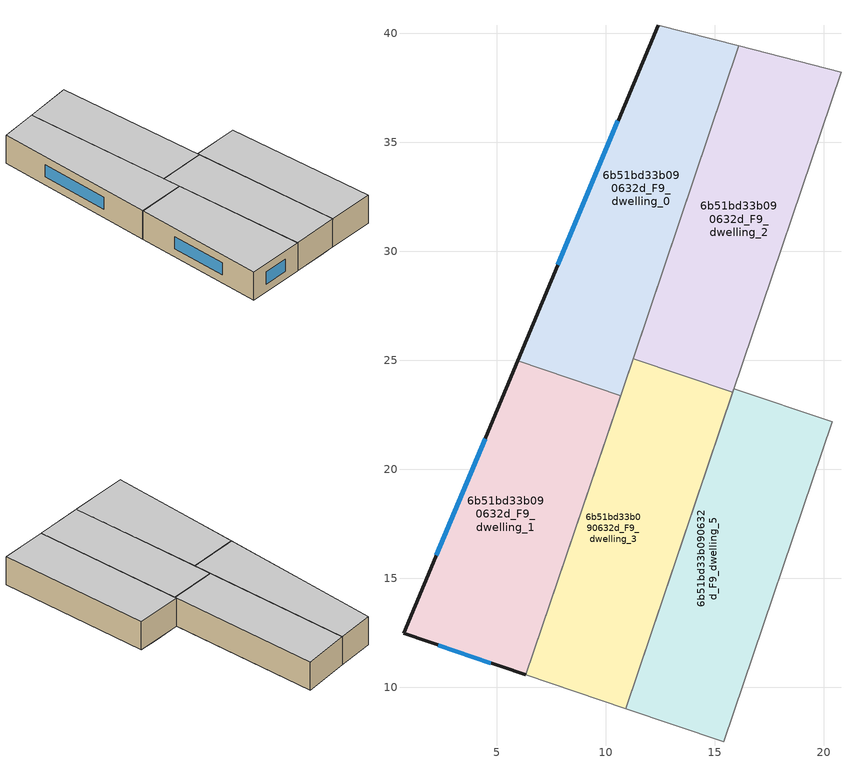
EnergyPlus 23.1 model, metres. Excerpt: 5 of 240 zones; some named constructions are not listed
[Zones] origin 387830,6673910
6b51bd33b090632d_F9_dwelling_0
 floor to 6b51bd33b090632d_F8_dwelling_6 (EU_floor_Construction): 16.12,39.41 11.37,25.4 6.79,26.95 12.41,40.37 z27
 floor to 6b51bd33b090632d_F8_dwelling_0 (EU_floor_Construction): 10.37,25.74 9.69,23.72 5.97,24.98 6.79,26.95 z27
 floor to 6b51bd33b090632d_F8_dwelling_1 (EU_floor_Construction): 11.37,25.39 10.69,23.38 9.69,23.72 10.37,25.74 z27
 wall outside (EU_wall_Construction): 12.41,40.37 5.97,24.98 z27:30
 wall adiabatic (EU_wall_Construction): 10.69,23.38 16.12,39.41 12.41,40.37 z27:30
 wall to 6b51bd33b090632d_F9_dwelling_1 (EU_wall_Construction): 5.97,24.98 10.69,23.38 z27:30
 window (EU_Window_Construction): 10.57,35.97 7.81,29.38 z27.86:29.14
 ceiling to 6b51bd33b090632d_F10_dwelling_0 (EU_floor_Construction): 10.69,23.38 16.12,39.41 12.41,40.37 5.97,24.98 z30
6b51bd33b090632d_F9_dwelling_1
 floor to 6b51bd33b090632d_F8_dwelling_0 (EU_floor_Construction): 9.69,23.72 5.35,10.91 0.73,12.47 5.97,24.98 z27
 floor adiabatic (EU_floor_Construction): 10.69,23.38 6.35,10.57 5.35,10.91 9.69,23.72 z27
 wall outside (EU_wall_Construction): 5.97,24.98 0.73,12.47 6.35,10.57 z27:30
 wall adiabatic (EU_wall_Construction): 6.35,10.57 10.69,23.38 z27:30
 window (EU_Window_Construction): 4.47,21.4 2.23,16.04 / 2.34,11.92 4.75,11.11 z27.86:29.14
 ceiling to 6b51bd33b090632d_F10_dwelling_1 (EU_floor_Construction): 6.35,10.57 10.69,23.38 5.97,24.98 0.73,12.47 z30
6b51bd33b090632d_F9_dwelling_2
 floor to 6b51bd33b090632d_F8_dwelling_6 (EU_floor_Construction): 16.4,39.34 11.65,25.3 11.37,25.4 16.12,39.41 z27
 floor to 6b51bd33b090632d_F8_dwelling_8 (EU_floor_Construction): 20.8,38.21 15.94,23.85 15.93,23.85 20.79,38.21 z27
 floor adiabatic (EU_floor_Construction): 20.79,38.21 15.93,23.85 15.94,23.85 15.83,23.53 11.27,25.07 11.37,25.4 11.65,25.3 16.4,39.34 16.12,39.41 20.8,38.21 z27
 wall adiabatic (EU_wall_Construction): 15.83,23.53 20.8,38.21 16.12,39.41 11.27,25.07 z27:30
 wall to 6b51bd33b090632d_F9_dwelling_3 (EU_wall_Construction): 11.27,25.07 15.83,23.53 z27:30
 ceiling to 6b51bd33b090632d_F10_dwelling_2 (EU_floor_Construction): 15.83,23.53 20.8,38.21 16.12,39.41 11.27,25.07 z30
6b51bd33b090632d_F9_dwelling_3
 floor to 6b51bd33b090632d_F8_dwelling_1 (EU_floor_Construction): 14.35,24.03 9.44,9.52 6.35,10.57 11.27,25.07 z27
 floor adiabatic (EU_floor_Construction): 15.83,23.53 10.92,9.02 9.44,9.52 14.35,24.03 z27
 wall adiabatic (EU_wall_Construction): 11.27,25.07 6.35,10.57 10.92,9.02 15.83,23.53 z27:30
 ceiling to 6b51bd33b090632d_F10_dwelling_3 (EU_floor_Construction): 10.92,9.02 15.83,23.53 11.27,25.07 6.35,10.57 z30
6b51bd33b090632d_F9_dwelling_5
 floor to 6b51bd33b090632d_F8_dwelling_2 (EU_floor_Construction): 18.51,22.81 13.54,8.13 10.92,9.02 15.89,23.7 z27
 floor to 6b51bd33b090632d_F8_dwelling_3 (EU_floor_Construction): 20.4,22.17 15.43,7.49 13.54,8.13 18.51,22.81 z27
 wall adiabatic (EU_wall_Construction): 15.89,23.7 10.92,9.02 15.43,7.49 20.4,22.17 z27:30
 wall to 6b51bd33b090632d_F9_dwelling_4 (EU_wall_Construction): 20.4,22.17 15.89,23.7 z27:30
 ceiling to 6b51bd33b090632d_F10_dwelling_5 (EU_floor_Construction): 15.43,7.49 20.4,22.17 15.89,23.7 10.92,9.02 z30
[SCHEDULE:FILE] Column Number=1; Rows to Skip at Top=0; Number of Hours of Data=8760; Column Separator=Comma; Interpolate to Timestep=No; Minutes per Item=60; Adjust Schedule for Daylight Savings=Yes
Name | File
EU_Step8_GainSchedule_6b51bd33b090632d_F7_dwelling_3_f000 | ../../schedules/6b51bd33b090632d/6b51bd33b090632d_F7_dwelling_3_f000_gain.csv
EU_Step8_GainSchedule_6b51bd33b090632d_F7_dwelling_4_f000 | ../../schedules/6b51bd33b090632d/6b51bd33b090632d_F7_dwelling_4_f000_gain.csv
EU_Step8_GainSchedule_6b51bd33b090632d_F7_dwelling_5_f000 | ../../schedules/6b51bd33b090632d/6b51bd33b090632d_F7_dwelling_5_f000_gain.csv
EU_Step8_GainSchedule_6b51bd33b090632d_F7_dwelling_6_f000 | ../../schedules/6b51bd33b090632d/6b51bd33b090632d_F7_dwelling_6_f000_gain.csv
EU_Step8_GainSchedule_6b51bd33b090632d_F7_dwelling_7_f000 | ../../schedules/6b51bd33b090632d/6b51bd33b090632d_F7_dwelling_7_f000_gain.csv
EU_Step8_GainSchedule_6b51bd33b090632d_F7_dwelling_8_f000 | ../../schedules/6b51bd33b090632d/6b51bd33b090632d_F7_dwelling_8_f000_gain.csv
EU_Step8_GainSchedule_6b51bd33b090632d_F7_dwelling_9_f000 | ../../schedules/6b51bd33b090632d/6b51bd33b090632d_F7_dwelling_9_f000_gain.csv
EU_Step8_GainSchedule_6b51bd33b090632d_F7_dwelling_10_f000 | ../../schedules/6b51bd33b090632d/6b51bd33b090632d_F7_dwelling_10_f000_gain.csv
EU_Step8_GainSchedule_6b51bd33b090632d_F7_dwelling_11_f000 | ../../schedules/6b51bd33b090632d/6b51bd33b090632d_F7_dwelling_11_f000_gain.csv
EU_Step8_GainSchedule_6b51bd33b090632d_F8_dwelling_0_f000 | ../../schedules/6b51bd33b090632d/6b51bd33b090632d_F8_dwelling_0_f000_gain.csv
EU_Step8_GainSchedule_6b51bd33b090632d_F8_dwelling_1_f000 | ../../schedules/6b51bd33b090632d/6b51bd33b090632d_F8_dwelling_1_f000_gain.csv
EU_Step8_GainSchedule_6b51bd33b090632d_F8_dwelling_2_f000 | ../../schedules/6b51bd33b090632d/6b51bd33b090632d_F8_dwelling_2_f000_gain.csv
EU_Step8_GainSchedule_6b51bd33b090632d_F8_dwelling_3_f000 | ../../schedules/6b51bd33b090632d/6b51bd33b090632d_F8_dwelling_3_f000_gain.csv
EU_Step8_GainSchedule_6b51bd33b090632d_F8_dwelling_4_f000 | ../../schedules/6b51bd33b090632d/6b51bd33b090632d_F8_dwelling_4_f000_gain.csv
EU_Step8_GainSchedule_6b51bd33b090632d_F8_dwelling_5_f000 | ../../schedules/6b51bd33b090632d/6b51bd33b090632d_F8_dwelling_5_f000_gain.csv
EU_Step8_GainSchedule_6b51bd33b090632d_F8_dwelling_6_f000 | ../../schedules/6b51bd33b090632d/6b51bd33b090632d_F8_dwelling_6_f000_gain.csv
EU_Step8_GainSchedule_6b51bd33b090632d_F8_dwelling_7_f000 | ../../schedules/6b51bd33b090632d/6b51bd33b090632d_F8_dwelling_7_f000_gain.csv
EU_Step8_GainSchedule_6b51bd33b090632d_F8_dwelling_8_f000 | ../../schedules/6b51bd33b090632d/6b51bd33b090632d_F8_dwelling_8_f000_gain.csv
EU_Step8_GainSchedule_6b51bd33b090632d_F8_dwelling_9_f000 | ../../schedules/6b51bd33b090632d/6b51bd33b090632d_F8_dwelling_9_f000_gain.csv
EU_Step8_GainSchedule_6b51bd33b090632d_F8_dwelling_10_f000 | ../../schedules/6b51bd33b090632d/6b51bd33b090632d_F8_dwelling_10_f000_gain.csv
EU_Step8_GainSchedule_6b51bd33b090632d_F8_dwelling_11_f000 | ../../schedules/6b51bd33b090632d/6b51bd33b090632d_F8_dwelling_11_f000_gain.csv
